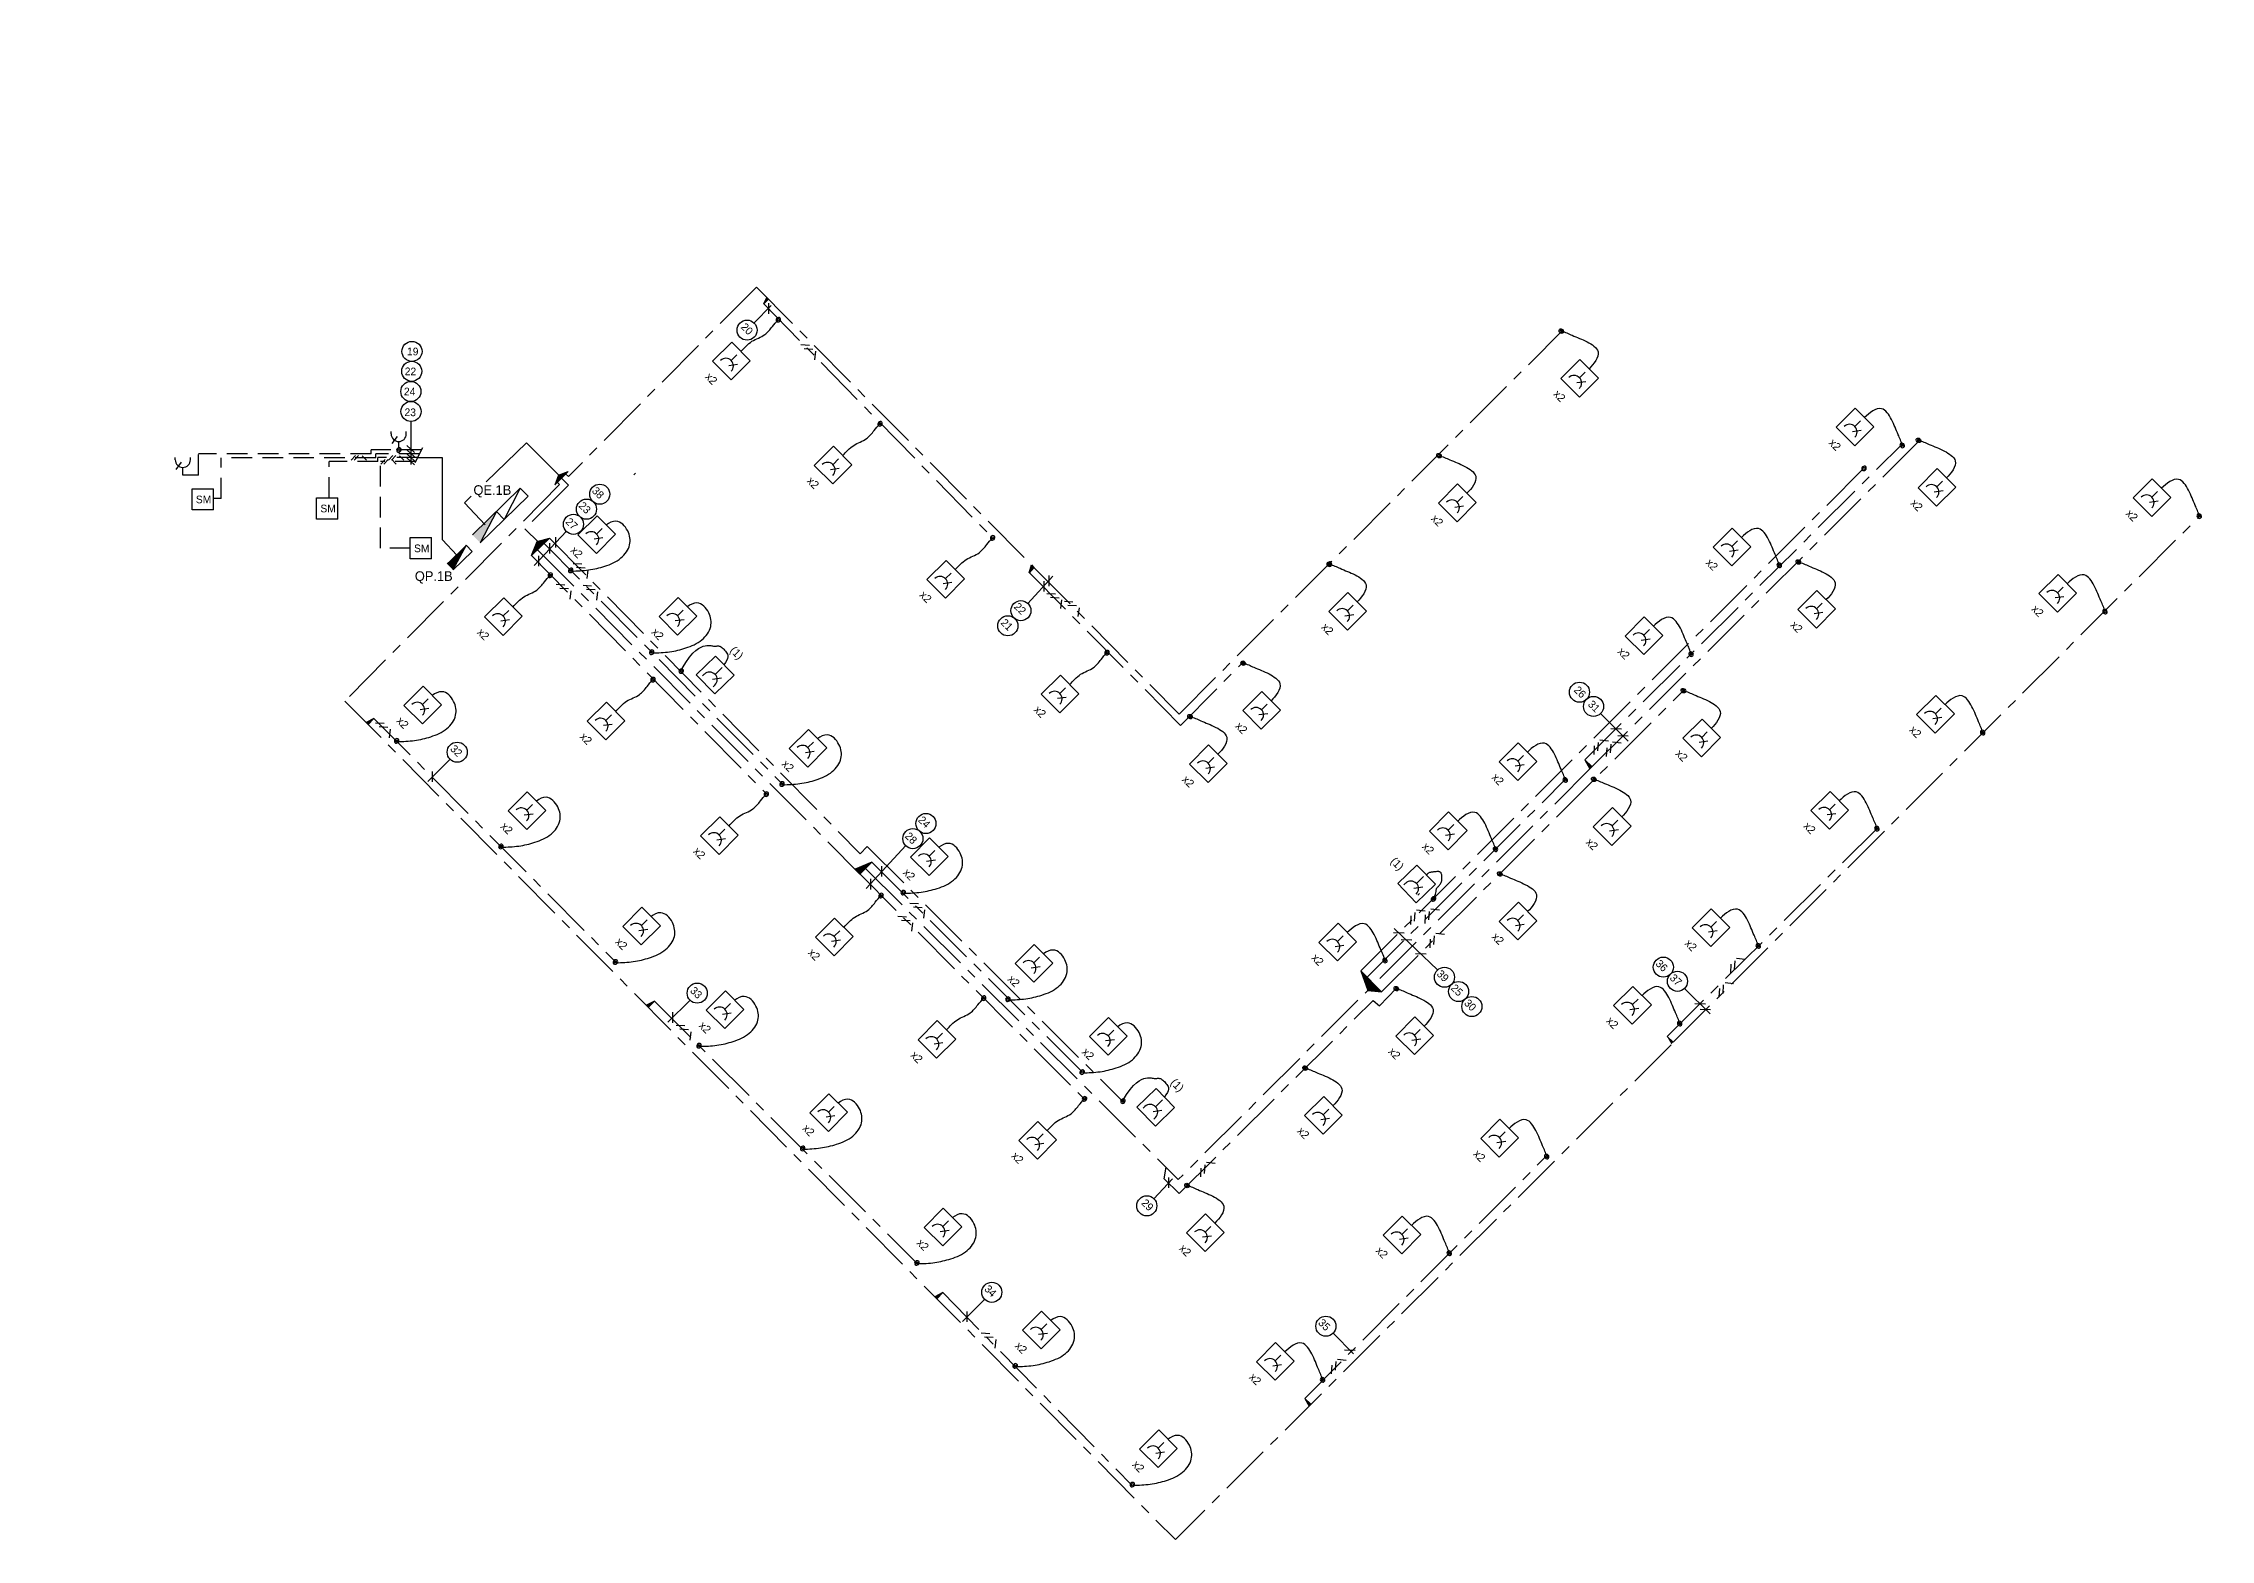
# Model space of a CAD drawing. Extents: x -44 to 79, y 12 to 85.
# Drawn here: x 24 to 76.6, y 12 to 48.3 of the extents above; entities that cross this region are included whole.
import ezdxf

# ---------------------------------------------------------------- set-up
doc = ezdxf.new("R2010")
doc.units = 0
doc.header["$MEASUREMENT"] = 0
doc.linetypes.add('Center', pattern=[2, 1.25, -0.25, 0.25, -0.25])
doc.linetypes.add('Dashed', pattern=[0.75, 0.5, -0.25])
for name, color, linetype, lineweight in [('Connections', 7, 'Continuous', 25), ('Devices', 5, 'Continuous', 25), ('Wiring', 7, 'Continuous', 25)]:
    doc.layers.add(name, color=color, linetype=linetype, lineweight=lineweight)

# ---------------------------------------------------------------- blocks, each defined once
blk = doc.blocks.new('Bola')
at = {"layer": 'Connections', "color": 7, "linetype": 'Continuous', "const_width": 0.2}
blk.add_lwpolyline([(-0.1, 0, 1), (0.1, 0, 1)], format="xyb", close=True, dxfattribs=at)
at = {"layer": 'Connections', "color": 7, "linetype": 'Continuous'}
blk.add_circle((0, 0), 0.2, dxfattribs=at)
blk = doc.blocks.new('R3')
at = {"color": 0, "linetype": 'ByBlock', "lineweight": -2}
for p, q in [((-1.137, -0.492), (-1.137, -0.298)), ((-1.098, -0.619), (-0.967, -0.445))]:
    blk.add_line(p, q, dxfattribs=at)
blk.add_lwpolyline([(-1.445, -0.171), (-0.806, -0.171), (-0.806, -0.827), (-1.445, -0.827)], close=True, dxfattribs=at)
blk.add_arc((-1.14, -0.676), 0.184, 359.2185, 179.2185, dxfattribs=at)
at = {"color": 0, "linetype": 'ByBlock', "lineweight": -2, "start_tangent": (-0.841906, 0.539624), "end_tangent": (0, -1)}
blk.add_spline([(0, -0.004), (-0.255, 0.11), (-0.629, 0.256), (-0.986, 0.272), (-1.126, -0.171)], degree=3, dxfattribs=at)
at = {"layer": 'Devices', "linetype": 'ByBlock', "lineweight": -2, "xscale": -0.2510903654909433, "yscale": 0.2989553822111439, "zscale": 0.2510903654909365, "rotation": 89.21845245430656}
blk.add_blockref('Bola', (0, -0.004), dxfattribs=at)
at = {"color": 0, "linetype": 'ByBlock', "lineweight": -2}
blk.add_text('x2', height=0.1944, rotation=359.2185, dxfattribs=at).set_placement((-1.307, -1.242))
blk = doc.blocks.new('R4')
at = {"color": 0, "linetype": 'ByBlock', "lineweight": -2}
for p, q in [((1.113, -0.492), (1.113, -0.298)), ((1.152, -0.619), (1.283, -0.445))]:
    blk.add_line(p, q, dxfattribs=at)
blk.add_lwpolyline([(0.805, -0.171), (1.444, -0.171), (1.444, -0.827), (0.805, -0.827)], close=True, dxfattribs=at)
blk.add_arc((1.11, -0.676), 0.184, 359.2185, 179.2185, dxfattribs=at)
at = {"color": 0, "linetype": 'ByBlock', "lineweight": -2, "start_tangent": (0.841906, 0.539624), "end_tangent": (0, -1)}
blk.add_spline([(-0.001, -0.004), (0.254, 0.11), (0.628, 0.256), (0.985, 0.272), (1.124, -0.171)], degree=3, dxfattribs=at)
at = {"layer": 'Devices', "linetype": 'ByBlock', "lineweight": -2, "xscale": 0.2510903654909433, "yscale": 0.2989553822111439, "zscale": 0.2510903654909365, "rotation": 270.7815475456934}
blk.add_blockref('Bola', (-0.001, -0.004), dxfattribs=at)
at = {"color": 0, "linetype": 'ByBlock', "lineweight": -2}
blk.add_text('x2', height=0.1944, rotation=359.2185, dxfattribs=at).set_placement((0.943, -1.242))
blk = doc.blocks.new('R1')
at = {"color": 0, "linetype": 'ByBlock', "lineweight": -2}
for p, q in [((-0.184, 1.07), (-0.184, 1.264)), ((-0.145, 0.944), (-0.013, 1.117))]:
    blk.add_line(p, q, dxfattribs=at)
blk.add_lwpolyline([(-0.491, 1.392), (0.147, 1.392), (0.147, 0.736), (-0.491, 0.736)], close=True, dxfattribs=at)
blk.add_arc((-0.186, 0.886), 0.184, 359.2185, 179.2185, dxfattribs=at)
at = {"color": 0, "linetype": 'ByBlock', "lineweight": -2, "start_tangent": (0.685424, 0.728144), "end_tangent": (-0.106772, -0.994284)}
blk.add_spline([(0.02, -0.001), (0.295, 0.315), (0.508, 0.657), (0.645, 1.076), (0.568, 1.452), (0.295, 1.657), (-0.073, 1.623), (-0.172, 1.392)], degree=3, dxfattribs=at)
at = {"layer": 'Devices', "linetype": 'ByBlock', "lineweight": -2, "xscale": -0.2510903654909363, "yscale": 0.2989553822111439, "zscale": 0.2510903654909365, "rotation": 359.2184524543058}
blk.add_blockref('Bola', (-0.005, 0), dxfattribs=at)
at = {"color": 0, "linetype": 'ByBlock', "lineweight": -2}
blk.add_text('x2', height=0.1944, rotation=359.2185, dxfattribs=at).set_placement((-0.353, 0.32))
blk = doc.blocks.new('R2')
at = {"color": 0, "linetype": 'ByBlock', "lineweight": -2}
for p, q in [((-0.107, -1.505), (-0.107, -1.311)), ((-0.068, -1.632), (0.063, -1.459))]:
    blk.add_line(p, q, dxfattribs=at)
blk.add_lwpolyline([(-0.414, -1.184), (0.224, -1.184), (0.224, -1.84), (-0.414, -1.84)], close=True, dxfattribs=at)
blk.add_arc((-0.109, -1.69), 0.184, 359.2185, 179.2185, dxfattribs=at)
at = {"color": 0, "linetype": 'ByBlock', "lineweight": -2, "start_tangent": (0, 1), "end_tangent": (0, 1)}
blk.add_spline([(-0.095, -1.184), (-0.082, -0.82), (0.023, -0.483), (0.015, -0.214), (0, 0.003)], degree=3, dxfattribs=at)
at = {"layer": 'Devices', "linetype": 'ByBlock', "lineweight": -2, "xscale": -0.2510903654909363, "yscale": 0.2989553822111439, "zscale": 0.2510903654909365, "rotation": 359.2184524543058}
blk.add_blockref('Bola', (0, 0.003), dxfattribs=at)
at = {"color": 0, "linetype": 'ByBlock', "lineweight": -2}
blk.add_text('x2', height=0.1944, rotation=359.2185, dxfattribs=at).set_placement((-0.276, -2.255))

msp = doc.modelspace()

# ---------------------------------------------------------------- linework, layer by layer
at = {"layer": 'Devices'}
for p, q in [((41.465, 41.973), (41.539, 42.127)), ((41.465, 41.973), (41.58, 42.083)), ((36.719, 37.897), (36.39, 37.572)), ((36.397, 37.578), (36.487, 37.815)), ((36.48, 37.81), (36.719, 37.897)), ((36.266, 36.281), (35.827, 35.855)), ((35.827, 35.855), (35.966, 36.197)), ((35.966, 36.197), (36.266, 36.281)), ((47.911, 35.44), (47.972, 35.632)), ((48.029, 35.571), (47.911, 35.44)), ((31.997, 31.902), (31.807, 31.799)), ((31.997, 31.902), (31.854, 31.754)), ((61.413, 30.894), (61.536, 30.678)), ((61.413, 30.894), (61.587, 30.729)), ((43.806, 28.615), (43.981, 28.79)), ((44.091, 28.407), (43.686, 28.24)), ((43.801, 28.123), (44.091, 28.407)), ((55.973, 25.768), (56.142, 25.297)), ((55.973, 25.768), (56.477, 25.264)), ((56.142, 25.297), (56.477, 25.264)), ((38.809, 25.037), (38.619, 24.934)), ((38.809, 25.037), (38.666, 24.888)), ((63.409, 24.176), (63.56, 24.035)), ((51.191, 20.717), (51.242, 21.003)), ((51.559, 20.363), (51.191, 20.717)), ((45.816, 17.956), (45.626, 17.852)), ((45.816, 17.956), (45.673, 17.807)), ((54.607, 15.388), (54.758, 15.247)), ((54.607, 15.388), (54.713, 15.199))]:
    msp.add_line(p, q, dxfattribs=at)
at = {"layer": 'Devices', "color": 7}
for p, q in [((41.649, 41.929), (41.233, 41.509)), ((41.583, 41.985), (41.583, 41.73)), ((32.89, 39.118), (32.895, 38.066)), ((32.793, 38.528), (32.984, 38.358)), ((32.793, 38.425), (32.984, 38.255)), ((32.793, 38.329), (32.984, 38.159)), ((32.793, 38.23), (32.984, 38.061)), ((36.672, 36.449), (35.888, 35.62)), ((35.994, 35.851), (35.994, 35.596)), ((36.264, 36.162), (36.264, 35.907)), ((36.408, 36.307), (36.408, 36.052)), ((48.489, 35.353), (47.883, 34.691)), ((48.39, 35.37), (48.39, 35.115)), ((48.27, 35.236), (48.27, 34.981)), ((61.796, 32.021), (62.469, 31.353)), ((62.048, 31.654), (62.304, 31.646)), ((62.211, 31.484), (62.466, 31.475)), ((33.849, 30.913), (33.308, 30.373)), ((33.415, 30.615), (33.415, 30.359)), ((44.918, 28.815), (43.953, 27.773)), ((44.058, 28.005), (44.058, 27.749)), ((44.329, 28.316), (44.329, 28.06)), ((56.765, 26.7), (57.021, 26.692)), ((56.781, 26.798), (57.835, 25.792)), ((56.953, 26.533), (57.209, 26.525)), ((57.301, 26.192), (57.556, 26.184)), ((63.835, 25.343), (64.456, 24.728)), ((39.681, 25.063), (39.139, 24.523)), ((39.247, 24.764), (39.247, 24.508)), ((64.087, 24.977), (64.342, 24.968)), ((64.213, 24.842), (64.469, 24.834)), ((51.395, 20.718), (50.941, 20.236)), ((51.3, 20.753), (51.3, 20.498)), ((46.836, 17.797), (46.295, 17.257)), ((46.402, 17.498), (46.402, 17.243)), ((55.297, 16.968), (55.794, 16.466)), ((55.575, 16.569), (55.83, 16.561))]:
    msp.add_line(p, q, dxfattribs=at)
at = {"layer": 'Devices', "linetype": 'Continuous'}
for p, q in [((32.415, 38.81), (32.415, 38.868)), ((32.559, 38.751), (32.43, 38.576)), ((32.599, 38.459), (32.599, 38.625)), ((32.784, 38.81), (32.784, 38.868)), ((27.17, 38.184), (27.17, 38.243)), ((27.313, 38.126), (27.184, 37.95)), ((27.354, 37.811), (27.354, 38)), ((27.538, 38.184), (27.538, 38.243)), ((27.579, 37.482), (28.097, 37.482)), ((27.579, 36.964), (27.579, 37.482)), ((28.097, 36.964), (28.097, 37.482)), ((38.35, 37.856), (38.308, 37.815)), ((28.097, 36.964), (27.579, 36.964)), ((30.605, 36.745), (30.605, 37.263)), ((30.605, 37.263), (31.123, 37.263)), ((31.123, 36.745), (31.123, 37.263)), ((31.123, 36.745), (30.605, 36.745)), ((32.88, 35.777), (32.88, 36.294)), ((32.88, 36.294), (33.398, 36.294)), ((33.398, 35.777), (33.398, 36.294)), ((33.398, 35.777), (32.88, 35.777)), ((39.829, 32.964), (40.293, 33.416)), ((40.293, 33.416), (40.745, 32.952)), ((40.281, 32.5), (39.829, 32.964)), ((40.023, 32.975), (39.981, 32.934)), ((40.222, 32.854), (40.437, 32.884)), ((40.28, 32.71), (40.238, 32.67)), ((40.281, 32.5), (40.745, 32.952)), ((40.453, 33.135), (40.284, 32.971)), ((56.867, 27.889), (57.331, 28.34)), ((57.49, 28.06), (57.321, 27.895)), ((57.331, 28.34), (57.782, 27.876)), ((57.318, 27.425), (56.867, 27.889)), ((57.06, 27.899), (57.018, 27.858)), ((57.259, 27.778), (57.474, 27.808)), ((57.318, 27.425), (57.782, 27.876)), ((57.396, 27.651), (57.354, 27.611)), ((50.532, 22.464), (50.996, 22.916)), ((50.996, 22.916), (51.447, 22.452)), ((50.983, 22), (50.532, 22.464)), ((50.725, 22.475), (50.683, 22.434)), ((50.924, 22.354), (51.139, 22.384)), ((50.982, 22.21), (50.94, 22.17)), ((50.983, 22), (51.447, 22.452)), ((51.155, 22.635), (50.986, 22.471))]:
    msp.add_line(p, q, dxfattribs=at)
at = {"layer": 'Devices', "color": 5}
for p, q in [((34.727, 37.651), (35.706, 38.599)), ((35.706, 38.599), (36.496, 37.8)), ((34.201, 37.142), (34.362, 37.298)), ((34.7, 36.606), (34.201, 37.142)), ((34.007, 35.865), (33.664, 36.236))]:
    msp.add_line(p, q, dxfattribs=at)
at = {"layer": 'Devices', "linetype": 'Center'}
for p, q in [((61.413, 30.894), (69.118, 38.563)), ((61.565, 30.706), (69.555, 38.664))]:
    msp.add_line(p, q, dxfattribs=at)
at = {"layer": 'Devices', "color": 1}
for p, q in [((34.391, 36.359), (35.553, 37.491)), ((35.553, 37.491), (35.161, 36.732)), ((35.553, 37.491), (35.741, 37.298)), ((35.741, 37.298), (34.58, 36.165)), ((34.972, 36.925), (34.58, 36.165)), ((35.161, 36.732), (34.972, 36.925)), ((34.234, 36.113), (33.916, 35.508)), ((34.384, 35.957), (34.234, 36.113))]:
    msp.add_line(p, q, dxfattribs=at)
at = {"layer": 'Devices', "color": 6, "linetype": 'Center'}
msp.add_line((36.722, 37.571), (35.664, 36.505), dxfattribs=at)
at = {"layer": 'Devices', "color": 6}
for p, q in [((36.431, 37.653), (36.507, 37.582)), ((36.554, 37.738), (36.722, 37.571)), ((36.652, 37.844), (36.72, 37.776)), ((35.664, 36.505), (36.001, 36.176))]:
    msp.add_line(p, q, dxfattribs=at)
at = {"layer": 'Devices'}
for points in [[(39.443, 33.05), (39.576, 33.264), (39.665, 33.389), (39.746, 33.484), (39.819, 33.554), (39.885, 33.603), (39.943, 33.635), (39.996, 33.655), (40.042, 33.665), (40.083, 33.671), (40.119, 33.673), (40.15, 33.673), (40.178, 33.67), (40.203, 33.667), (40.225, 33.663), (40.245, 33.659), (40.264, 33.657), (40.282, 33.657), (40.299, 33.658), (40.315, 33.66), (40.332, 33.662), (40.348, 33.663), (40.365, 33.662), (40.382, 33.66), (40.399, 33.654), (40.418, 33.645), (40.437, 33.633), (40.457, 33.618), (40.477, 33.6), (40.497, 33.581), (40.516, 33.56), (40.535, 33.537), (40.554, 33.514), (40.571, 33.49), (40.586, 33.464), (40.595, 33.435), (40.596, 33.401), (40.588, 33.361), (40.569, 33.314), (40.536, 33.257), (40.498, 33.206)], [(57.748, 27.537), (57.769, 27.589), (57.784, 27.631), (57.793, 27.666), (57.799, 27.695), (57.802, 27.718), (57.804, 27.737), (57.807, 27.754), (57.811, 27.768), (57.819, 27.782), (57.829, 27.796), (57.84, 27.809), (57.854, 27.823), (57.867, 27.837), (57.881, 27.852), (57.894, 27.867), (57.906, 27.883), (57.916, 27.901), (57.924, 27.92), (57.93, 27.94), (57.935, 27.96), (57.939, 27.981), (57.941, 28.002), (57.942, 28.023), (57.942, 28.043), (57.941, 28.064), (57.939, 28.083), (57.936, 28.102), (57.932, 28.119), (57.926, 28.134), (57.919, 28.148), (57.911, 28.16), (57.902, 28.169), (57.891, 28.175), (57.878, 28.179), (57.864, 28.181), (57.849, 28.182), (57.833, 28.181), (57.815, 28.18), (57.797, 28.178), (57.778, 28.176), (57.758, 28.174), (57.738, 28.172), (57.718, 28.17), (57.698, 28.167), (57.678, 28.164), (57.66, 28.161), (57.643, 28.156), (57.627, 28.15), (57.613, 28.143), (57.602, 28.136), (57.592, 28.127), (57.583, 28.119), (57.577, 28.112), (57.572, 28.105), (57.568, 28.1), (57.567, 28.098)], [(50.18, 22.606), (50.278, 22.764), (50.368, 22.889), (50.448, 22.984), (50.521, 23.054), (50.587, 23.103), (50.646, 23.135), (50.698, 23.155), (50.744, 23.165), (50.785, 23.171), (50.821, 23.173), (50.853, 23.173), (50.881, 23.17), (50.905, 23.167), (50.928, 23.163), (50.948, 23.159), (50.966, 23.157), (50.984, 23.157), (51.001, 23.158), (51.018, 23.16), (51.034, 23.162), (51.05, 23.163), (51.067, 23.162), (51.084, 23.16), (51.102, 23.154), (51.12, 23.145), (51.139, 23.133), (51.159, 23.118), (51.179, 23.1), (51.199, 23.081), (51.218, 23.06), (51.238, 23.037), (51.256, 23.014), (51.274, 22.99), (51.288, 22.964), (51.297, 22.935), (51.298, 22.901), (51.291, 22.861), (51.271, 22.814), (51.238, 22.757), (51.2, 22.706)]]:
    msp.add_lwpolyline(points, dxfattribs=at)
at = {"layer": 'Devices', "color": 7}
for centre in [(41.061, 41.333), (32.915, 40.332), (32.921, 40.816), (32.895, 39.842), (32.898, 39.357), (37.482, 37.347), (36.843, 36.616), (37.16, 36.984), (47.714, 34.519), (47.396, 34.151), (61.282, 32.539), (61.624, 32.194), (34.02, 31.081), (45.407, 29.35), (45.089, 28.982), (58.003, 25.615), (63.32, 25.862), (39.851, 25.23), (58.346, 25.269), (63.663, 25.517), (58.669, 24.904), (50.772, 20.064), (47.007, 17.964), (55.123, 17.14)]:
    msp.add_circle(centre, 0.244, dxfattribs=at)
at = {"layer": 'Devices', "linetype": 'Continuous'}
for centre, start, end in [((32.599, 38.81), 180, 0), ((27.354, 38.184), 180, 0), ((40.152, 32.843), 314.2185, 134.2185), ((57.189, 27.767), 314.2185, 134.2185), ((50.854, 22.343), 314.2185, 134.2185)]:
    msp.add_arc(centre, 0.184, start, end, dxfattribs=at)
at = {"layer": 'Devices'}
for points in [[(41.465, 41.973), (41.539, 42.127), (41.58, 42.083)], [(36.719, 37.897), (36.39, 37.572), (36.48, 37.81)], [(36.266, 36.281), (35.827, 35.855), (35.966, 36.197)], [(47.915, 35.445), (48.029, 35.571), (47.972, 35.632)], [(31.997, 31.902), (31.854, 31.754), (31.807, 31.799)], [(61.413, 30.894), (61.536, 30.678), (61.587, 30.729)], [(44.091, 28.407), (43.686, 28.24), (43.801, 28.123)], [(55.973, 25.768), (56.142, 25.297), (56.477, 25.264)], [(38.809, 25.037), (38.666, 24.888), (38.619, 24.934)], [(63.409, 24.176), (63.56, 24.035), (63.515, 23.987)], [(45.816, 17.956), (45.673, 17.807), (45.626, 17.852)], [(54.607, 15.388), (54.758, 15.247), (54.713, 15.199)]]:
    msp.add_solid(points, dxfattribs=at)
at = {"layer": 'Devices', "color": 1}
for points in [[(34.972, 36.925), (34.391, 36.359), (34.58, 36.165)], [(34.234, 36.113), (33.766, 35.664), (33.916, 35.508)]]:
    msp.add_solid(points, dxfattribs=at)
at = {"layer": 'Wiring', "color": 6, "linetype": 'Center'}
for p, q in [((41.287, 42.38), (36.72, 37.776)), ((41.287, 42.38), (48.029, 35.571)), ((36.507, 37.582), (31.29, 32.324)), ((35.974, 35.997), (43.801, 28.123)), ((31.29, 32.324), (51.465, 11.957)), ((61.565, 30.706), (51.537, 20.702)), ((43.939, 28.258), (51.537, 20.702)), ((63.51, 23.976), (51.465, 11.957))]:
    msp.add_line(p, q, dxfattribs=at)
at = {"layer": 'Wiring', "linetype": 'Center'}
for p, q in [((41.465, 41.973), (46.997, 36.315)), ((51.555, 32.008), (60.883, 41.336)), ((55.973, 25.768), (68.196, 37.981)), ((63.56, 24.035), (76.324, 36.79)), ((35.826, 35.856), (41.514, 30.084)), ((36.108, 36.174), (41.922, 30.305)), ((36.265, 36.28), (43.806, 28.615)), ((47.915, 35.445), (51.588, 31.734)), ((48.029, 35.571), (51.555, 32.008)), ((51.588, 31.734), (53.081, 33.236)), ((56.477, 25.264), (63.827, 32.597)), ((31.997, 31.902), (37.889, 25.962)), ((56.126, 25.615), (60.944, 30.425)), ((63.409, 24.176), (68.513, 29.229)), ((43.981, 28.79), (50.18, 22.606)), ((43.802, 28.124), (49.223, 22.689)), ((44.09, 28.407), (49.178, 23.342)), ((38.809, 25.037), (45.21, 18.647)), ((54.607, 15.388), (60.506, 21.3)), ((45.816, 17.956), (50.419, 13.27))]:
    msp.add_line(p, q, dxfattribs=at)
at = {"layer": 'Wiring'}
for p, q in [((42.575, 40.96), (42.366, 40.972)), ((42.661, 40.866), (42.451, 40.878)), ((42.722, 40.82), (42.696, 40.612)), ((31.549, 38.284), (31.445, 38.172)), ((31.62, 38.284), (31.516, 38.172)), ((31.709, 38.283), (31.816, 38.173)), ((32.272, 38.193), (32.168, 38.08)), ((32.344, 38.193), (32.24, 38.08)), ((32.457, 38.284), (32.353, 38.172)), ((32.529, 38.284), (32.425, 38.172)), ((32.433, 38.191), (32.539, 38.081)), ((32.618, 38.283), (32.724, 38.173)), ((37.045, 35.647), (36.835, 35.66)), ((37.13, 35.553), (36.921, 35.566)), ((37.191, 35.508), (37.166, 35.3)), ((36.636, 35.142), (36.427, 35.155)), ((36.721, 35.048), (36.512, 35.061)), ((36.783, 35.003), (36.757, 34.795)), ((37.285, 35.118), (37.076, 35.131)), ((37.37, 35.024), (37.161, 35.037)), ((37.432, 34.979), (37.406, 34.771)), ((48.555, 34.918), (48.346, 34.931)), ((48.641, 34.824), (48.431, 34.837)), ((48.702, 34.779), (48.676, 34.571)), ((48.979, 34.727), (48.77, 34.74)), ((49.065, 34.633), (48.855, 34.646)), ((49.126, 34.588), (49.1, 34.38)), ((32.246, 31.778), (32.037, 31.79)), ((32.331, 31.684), (32.122, 31.696)), ((32.393, 31.638), (32.367, 31.43)), ((61.642, 31.235), (61.63, 31.026)), ((61.736, 31.321), (61.724, 31.111)), ((61.781, 31.382), (61.99, 31.356)), ((61.947, 31.188), (61.934, 30.979)), ((62.041, 31.274), (62.028, 31.064)), ((62.086, 31.335), (62.294, 31.309)), ((45.226, 27.397), (45.016, 27.409)), ((44.936, 27.078), (44.727, 27.091)), ((45.021, 26.984), (44.812, 26.997)), ((45.083, 26.939), (45.057, 26.731)), ((45.311, 27.303), (45.101, 27.315)), ((45.372, 27.257), (45.346, 27.049)), ((57.188, 27.105), (57.176, 26.896)), ((57.282, 27.19), (57.27, 26.981)), ((57.327, 27.252), (57.536, 27.226)), ((57.536, 27.131), (57.523, 26.922)), ((57.63, 27.216), (57.617, 27.007)), ((57.675, 27.278), (57.883, 27.252)), ((57.658, 26.539), (57.645, 26.33)), ((57.752, 26.624), (57.739, 26.415)), ((57.797, 26.686), (58.005, 26.66)), ((64.961, 25.93), (64.948, 25.72)), ((65.055, 26.015), (65.043, 25.806)), ((65.1, 26.076), (65.309, 26.051)), ((64.68, 25.344), (64.667, 25.135)), ((64.774, 25.429), (64.761, 25.22)), ((64.819, 25.491), (65.027, 25.465)), ((39.549, 24.434), (39.34, 24.446)), ((39.635, 24.34), (39.425, 24.352)), ((39.696, 24.294), (39.67, 24.086)), ((52.179, 21.062), (52.167, 20.852)), ((52.225, 21.123), (52.433, 21.097)), ((52.085, 20.976), (52.073, 20.767)), ((46.956, 16.958), (46.747, 16.97)), ((47.041, 16.864), (46.832, 16.876)), ((47.103, 16.818), (47.077, 16.61)), ((55.406, 16.343), (55.614, 16.318)), ((55.266, 16.197), (55.254, 15.987)), ((55.36, 16.282), (55.348, 16.073))]:
    msp.add_line(p, q, dxfattribs=at)
at = {"layer": 'Wiring', "color": 6}
msp.add_line((33.18, 38.473), (32.987, 38.11), dxfattribs=at)
at = {"layer": 'Wiring', "linetype": 'Dashed'}
for p, q in [((27.739, 37.811), (27.739, 38.332)), ((31.926, 38.332), (27.739, 38.332)), ((28.286, 37.244), (28.286, 38.229)), ((32.04, 38.229), (28.286, 38.229)), ((30.907, 37.263), (30.907, 38.139)), ((32.095, 38.139), (30.907, 38.139)), ((31.926, 38.332), (31.926, 38.427)), ((33.155, 38.427), (31.926, 38.427)), ((33.105, 38.332), (32.04, 38.332)), ((32.04, 38.229), (32.04, 38.332)), ((33.054, 38.237), (32.095, 38.237)), ((32.095, 38.139), (32.095, 38.237)), ((33.011, 38.139), (32.159, 38.139)), ((32.159, 36.035), (32.159, 38.139)), ((27.739, 37.811), (27.354, 37.811)), ((28.286, 37.244), (28.096, 37.244)), ((32.88, 36.035), (32.159, 36.035))]:
    msp.add_line(p, q, dxfattribs=at)
at = {"layer": 'Wiring', "color": 5}
for p, q in [((33.664, 38.234), (33.054, 38.234)), ((33.664, 36.236), (33.664, 38.234))]:
    msp.add_line(p, q, dxfattribs=at)
at = {"layer": 'Wiring', "color": 1}
msp.add_line((34.384, 35.957), (33.918, 35.509), dxfattribs=at)
at = {"layer": 'Wiring', "linetype": 'Center'}
msp.add_lwpolyline([(51.559, 20.363), (56.271, 25.052), (56.427, 24.919), (56.828, 25.339)], dxfattribs=at)

# ---------------------------------------------------------------- block references
at = {"layer": 'Devices', "rotation": 314.9999999999999}
for name, p in [('R2', (41.818, 41.583)), ('R4', (60.844, 41.31)), ('R3', (69.126, 38.535)), ('R2', (44.289, 39.055)), ('R4', (57.874, 38.286)), ('R4', (69.522, 38.659)), ('R3', (76.341, 36.819)), ('R1', (36.781, 35.494)), ('R3', (66.138, 35.624)), ('R2', (47.025, 36.285)), ('R4', (55.208, 35.649)), ('R4', (66.604, 35.702)), ('R2', (36.279, 35.378)), ('R3', (74.05, 34.498)), ('R1', (38.749, 33.507)), ('R3', (63.997, 33.466)), ('R2', (49.803, 33.496)), ('R2', (38.774, 32.841)), ('R4', (53.117, 33.246)), ('R1', (32.553, 31.352)), ('R4', (63.812, 32.577)), ('R3', (71.08, 31.561)), ('R4', (51.825, 31.948)), ('R1', (41.914, 30.305)), ('R3', (60.938, 30.41)), ('R4', (61.634, 30.425)), ('R1', (35.084, 28.788)), ('R2', (41.527, 30.06)), ('R3', (68.511, 29.227)), ('R3', (59.245, 28.729)), ('R1', (44.858, 27.668)), ('R2', (44.316, 27.598)), ('R4', (59.349, 28.127)), ('R1', (37.867, 25.983)), ('R3', (65.627, 26.378)), ('R3', (56.56, 26.026)), ('R1', (47.401, 25.078)), ('R1', (39.898, 23.951)), ('R2', (46.808, 25.106)), ('R4', (56.836, 25.342)), ('R3', (63.719, 24.494)), ('R1', (49.205, 23.308)), ('R4', (54.621, 23.411)), ('R1', (42.414, 21.455)), ('R2', (49.257, 22.66)), ('R3', (60.489, 21.264)), ('R4', (51.752, 20.56)), ('R1', (45.191, 18.673)), ('R3', (58.121, 18.915)), ('R1', (47.578, 16.173)), ('R3', (55.044, 15.841)), ('R1', (50.425, 13.29))]:
    msp.add_blockref(name, p, dxfattribs=at)
at = {"layer": 'Devices', "xscale": -0.2510903654909371, "yscale": 0.2989553822111439, "zscale": 0.2510903654909365, "rotation": 314.2184524543055}
for p in [(32.603, 38.421), (68.194, 37.975), (55.208, 35.649), (39.462, 33.052), (57.736, 27.517), (50.192, 22.606)]:
    msp.add_blockref('Bola', p, dxfattribs=at)

# ---------------------------------------------------------------- texts
at = {"color": 1, "char_height": 4.78486, "attachment_point": 1, "rotation": 34.9994}
for s, insert in [('For Demonstration Purposes Only', (-31.69, 30.076)), ('Tailor Made Software', (-19.425, 25.052))]:
    msp.add_mtext(s, dxfattribs=dict(at, insert=insert))
at = {"layer": 'Devices', "linetype": 'Continuous'}
for s, height, rotation, p in [('20', 0.1866, 315.4048, (40.897, 41.393)), ('19', 0.1866, 359.089, (32.799, 40.723)), ('22', 0.1866, 359.089, (32.744, 40.239)), ('24', 0.1866, 359.089, (32.725, 39.75)), ('23', 0.1866, 359.089, (32.739, 39.246)), ('38', 0.1866, 315.4048, (37.278, 37.413)), ('23', 0.1866, 315.4048, (36.957, 37.05)), ('27', 0.1866, 315.4048, (36.636, 36.661)), ('21', 0.1866, 315.4048, (47.209, 34.21)), ('22', 0.1866, 315.4048, (47.53, 34.599)), ('(1)', 0.1944, 314.2185, (40.631, 33.542)), ('26', 0.1866, 315.4048, (61.131, 32.574)), ('31', 0.1866, 315.4048, (61.473, 32.228)), ('32', 0.1866, 315.4048, (33.835, 31.146)), ('24', 0.1866, 315.4048, (45.203, 29.416)), ('28', 0.1866, 315.4048, (44.882, 29.026)), ('(1)', 0.1944, 314.2185, (56.677, 28.42)), ('36', 0.1866, 315.4048, (63.117, 25.928)), ('33', 0.1866, 315.4048, (39.663, 25.272)), ('39', 0.1866, 315.4048, (57.8, 25.68)), ('25', 0.1866, 315.4048, (58.142, 25.335)), ('37', 0.1866, 315.4048, (63.46, 25.582)), ('30', 0.1866, 315.4048, (58.466, 24.97)), ('(1)', 0.1944, 314.2185, (51.333, 23.042)), ('29', 0.1866, 315.4048, (50.626, 20.116)), ('34', 0.1866, 315.4048, (46.81, 18.028)), ('35', 0.1866, 315.4048, (54.92, 17.206))]:
    msp.add_text(s, height=height, rotation=rotation, dxfattribs=at).set_placement(p)
for s, height, p in [('QE.1B', 0.2333, (34.415, 37.332)), ('SM', 0.1866, (27.671, 37.127)), ('SM', 0.1866, (30.697, 36.907)), ('SM', 0.1866, (32.972, 35.939)), ('QP.1B', 0.2333, (32.991, 35.242))]:
    msp.add_text(s, height=height, dxfattribs=at).set_placement(p)

doc.saveas('drawing.dxf')
